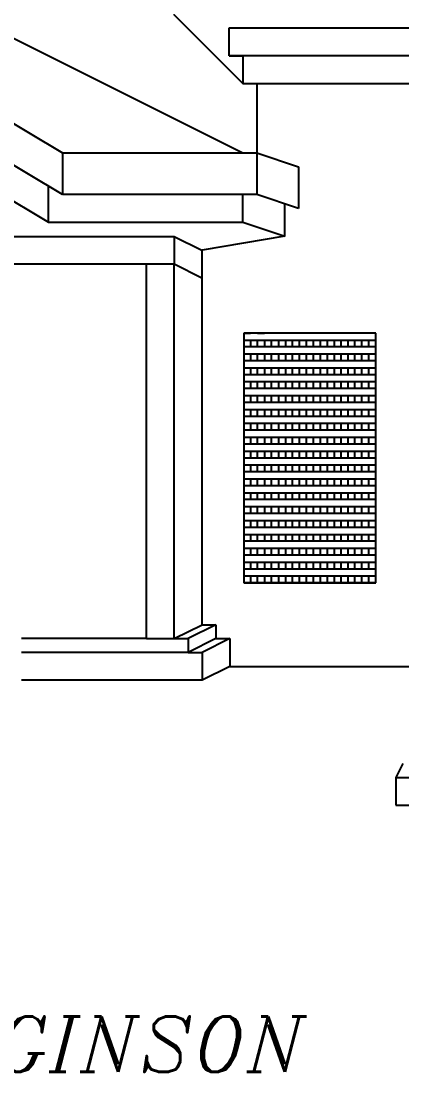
# Model space of a CAD drawing. Extents: x -179 to 299, y -6 to 250.
# Drawn here: x -54.7 to 0.1, y 6.4 to 157.9 of the extents above; entities that cross this region are included whole.
import ezdxf

# ---------------------------------------------------------------- set-up
doc = ezdxf.new("R2010")
doc.units = 0
doc.header["$LTSCALE"] = 20
doc.layers.add('1', color=7, linetype='CONTINUOUS')
doc.styles.add('ITALICC', font='ITALICC')

# ---------------------------------------------------------------- blocks, each defined once
blk = doc.blocks.new('HOUSE_EL-G24')
at = {"layer": '1', "color": 3}
for p, q in [((-20.69, 84.9), (-20.69, 85.88)), ((-18.69, 84.95), (-18.69, 85.83)), ((-17.69, 85.88), (-17.69, 84.95)), ((-16.69, 85.83), (-16.69, 84.95)), ((-15.69, 85.83), (-15.69, 84.95)), ((-14.69, 85.88), (-14.69, 84.9)), ((-13.69, 85.83), (-13.69, 84.95)), ((-12.69, 85.83), (-12.69, 84.9)), ((-11.69, 85.78), (-11.69, 84.95)), ((-10.69, 85.83), (-10.69, 84.9)), ((-9.69, 85.83), (-9.69, 84.9)), ((-8.69, 85.83), (-8.69, 84.9)), ((-6.69, 84.95), (-6.69, 85.83)), ((-5.69, 84.95), (-5.69, 85.83)), ((-4.69, 84.95), (-4.69, 85.83))]:
    blk.add_line(p, q, dxfattribs=at)
blk = doc.blocks.new('HOUSE_EL-G25')
at = {"layer": '1', "color": 3}
for p, q in [((-22.69, 85.9), (-3.65, 85.9)), ((-3.68, 84.9), (-22.69, 84.9))]:
    blk.add_line(p, q, dxfattribs=at)
blk = doc.blocks.new('HOUSE_EL-G23')
at = {"layer": '1', "color": 3}
for p, q in [((-21.69, 85.83), (-21.69, 84.95)), ((-19.69, 85.88), (-19.69, 84.9)), ((-7.69, 85.83), (-7.69, 84.95))]:
    blk.add_line(p, q, dxfattribs=at)
at = {"layer": '1'}
for name in ['HOUSE_EL-G25', 'HOUSE_EL-G24']:
    blk.add_blockref(name, (0, 0), dxfattribs=at)
blk = doc.blocks.new('HOUSE_EL-G27')
at = {"layer": '1', "color": 3}
for p, q in [((-20.69, 82.9), (-20.69, 83.88)), ((-18.69, 82.95), (-18.69, 83.83)), ((-17.69, 83.88), (-17.69, 82.95)), ((-16.69, 83.83), (-16.69, 82.95)), ((-15.69, 83.83), (-15.69, 82.95)), ((-14.69, 83.88), (-14.69, 82.9)), ((-13.69, 83.83), (-13.69, 82.95)), ((-12.69, 83.83), (-12.69, 82.9)), ((-11.69, 83.78), (-11.69, 82.95)), ((-10.69, 83.83), (-10.69, 82.9)), ((-9.69, 83.83), (-9.69, 82.9)), ((-8.69, 83.83), (-8.69, 82.9)), ((-6.69, 82.95), (-6.69, 83.83)), ((-5.69, 82.95), (-5.69, 83.83)), ((-4.69, 82.95), (-4.69, 83.83))]:
    blk.add_line(p, q, dxfattribs=at)
blk = doc.blocks.new('HOUSE_EL-G28')
at = {"layer": '1', "color": 3}
for p, q in [((-22.69, 83.9), (-3.65, 83.9)), ((-3.68, 82.9), (-22.69, 82.9))]:
    blk.add_line(p, q, dxfattribs=at)
blk = doc.blocks.new('HOUSE_EL-G26')
at = {"layer": '1', "color": 3}
for p, q in [((-21.69, 83.83), (-21.69, 82.95)), ((-19.69, 83.88), (-19.69, 82.9)), ((-7.69, 83.83), (-7.69, 82.95))]:
    blk.add_line(p, q, dxfattribs=at)
at = {"layer": '1'}
for name in ['HOUSE_EL-G28', 'HOUSE_EL-G27']:
    blk.add_blockref(name, (0, 0), dxfattribs=at)
blk = doc.blocks.new('HOUSE_EL-G30')
at = {"layer": '1', "color": 3}
for p, q in [((-20.69, 80.9), (-20.69, 81.88)), ((-18.69, 80.95), (-18.69, 81.83)), ((-17.69, 81.88), (-17.69, 80.95)), ((-16.69, 81.83), (-16.69, 80.95)), ((-15.69, 81.83), (-15.69, 80.95)), ((-14.69, 81.88), (-14.69, 80.9)), ((-13.69, 81.83), (-13.69, 80.95)), ((-12.69, 81.83), (-12.69, 80.9)), ((-11.69, 81.78), (-11.69, 80.95)), ((-10.69, 81.83), (-10.69, 80.9)), ((-9.69, 81.83), (-9.69, 80.9)), ((-8.69, 81.83), (-8.69, 80.9)), ((-6.69, 80.95), (-6.69, 81.83)), ((-5.69, 80.95), (-5.69, 81.83)), ((-4.69, 80.95), (-4.69, 81.83))]:
    blk.add_line(p, q, dxfattribs=at)
blk = doc.blocks.new('HOUSE_EL-G31')
at = {"layer": '1', "color": 3}
for p, q in [((-22.69, 81.9), (-3.65, 81.9)), ((-3.68, 80.9), (-22.69, 80.9))]:
    blk.add_line(p, q, dxfattribs=at)
blk = doc.blocks.new('HOUSE_EL-G29')
at = {"layer": '1', "color": 3}
for p, q in [((-21.69, 81.83), (-21.69, 80.95)), ((-19.69, 81.88), (-19.69, 80.9)), ((-7.69, 81.83), (-7.69, 80.95))]:
    blk.add_line(p, q, dxfattribs=at)
at = {"layer": '1'}
for name in ['HOUSE_EL-G31', 'HOUSE_EL-G30']:
    blk.add_blockref(name, (0, 0), dxfattribs=at)
blk = doc.blocks.new('HOUSE_EL-G33')
at = {"layer": '1', "color": 3}
for p, q in [((-20.69, 78.9), (-20.69, 79.88)), ((-18.69, 78.95), (-18.69, 79.83)), ((-17.69, 79.88), (-17.69, 78.95)), ((-16.69, 79.83), (-16.69, 78.95)), ((-15.69, 79.83), (-15.69, 78.95)), ((-14.69, 79.88), (-14.69, 78.9)), ((-13.69, 79.83), (-13.69, 78.95)), ((-12.69, 79.83), (-12.69, 78.9)), ((-11.69, 79.78), (-11.69, 78.95)), ((-10.69, 79.83), (-10.69, 78.9)), ((-9.69, 79.83), (-9.69, 78.9)), ((-8.69, 79.83), (-8.69, 78.9)), ((-6.69, 78.95), (-6.69, 79.83)), ((-5.69, 78.95), (-5.69, 79.83)), ((-4.69, 78.95), (-4.69, 79.83))]:
    blk.add_line(p, q, dxfattribs=at)
blk = doc.blocks.new('HOUSE_EL-G34')
at = {"layer": '1', "color": 3}
for p, q in [((-22.69, 79.9), (-3.65, 79.9)), ((-3.68, 78.9), (-22.69, 78.9))]:
    blk.add_line(p, q, dxfattribs=at)
blk = doc.blocks.new('HOUSE_EL-G32')
at = {"layer": '1', "color": 3}
for p, q in [((-21.69, 79.83), (-21.69, 78.95)), ((-19.69, 79.88), (-19.69, 78.9)), ((-7.69, 79.83), (-7.69, 78.95))]:
    blk.add_line(p, q, dxfattribs=at)
at = {"layer": '1'}
for name in ['HOUSE_EL-G34', 'HOUSE_EL-G33']:
    blk.add_blockref(name, (0, 0), dxfattribs=at)
blk = doc.blocks.new('HOUSE_EL-G36')
at = {"layer": '1', "color": 3}
for p, q in [((-20.69, 76.9), (-20.69, 77.88)), ((-18.69, 76.95), (-18.69, 77.83)), ((-17.69, 77.88), (-17.69, 76.95)), ((-16.69, 77.83), (-16.69, 76.95)), ((-15.69, 77.83), (-15.69, 76.95)), ((-14.69, 77.88), (-14.69, 76.9)), ((-13.69, 77.83), (-13.69, 76.95)), ((-12.69, 77.83), (-12.69, 76.9)), ((-11.69, 77.78), (-11.69, 76.95)), ((-10.69, 77.83), (-10.69, 76.9)), ((-9.69, 77.83), (-9.69, 76.9)), ((-8.69, 77.83), (-8.69, 76.9)), ((-6.69, 76.95), (-6.69, 77.83)), ((-5.69, 76.95), (-5.69, 77.83)), ((-4.69, 76.95), (-4.69, 77.83))]:
    blk.add_line(p, q, dxfattribs=at)
blk = doc.blocks.new('HOUSE_EL-G37')
at = {"layer": '1', "color": 3}
for p, q in [((-22.69, 77.9), (-3.65, 77.9)), ((-3.68, 76.9), (-22.69, 76.9))]:
    blk.add_line(p, q, dxfattribs=at)
blk = doc.blocks.new('HOUSE_EL-G35')
at = {"layer": '1', "color": 3}
for p, q in [((-21.69, 77.83), (-21.69, 76.95)), ((-19.69, 77.88), (-19.69, 76.9)), ((-7.69, 77.83), (-7.69, 76.95))]:
    blk.add_line(p, q, dxfattribs=at)
at = {"layer": '1'}
for name in ['HOUSE_EL-G37', 'HOUSE_EL-G36']:
    blk.add_blockref(name, (0, 0), dxfattribs=at)
blk = doc.blocks.new('HOUSE_EL-G39')
at = {"layer": '1', "color": 3}
for p, q in [((-20.69, 98.9), (-20.69, 99.88)), ((-18.69, 98.95), (-18.69, 99.83)), ((-17.69, 99.88), (-17.69, 98.95)), ((-16.69, 99.83), (-16.69, 98.95)), ((-15.69, 99.83), (-15.69, 98.95)), ((-14.69, 99.88), (-14.69, 98.9)), ((-13.69, 99.83), (-13.69, 98.95)), ((-12.69, 99.83), (-12.69, 98.9)), ((-11.69, 99.78), (-11.69, 98.95)), ((-10.69, 99.83), (-10.69, 98.9)), ((-9.69, 99.83), (-9.69, 98.9)), ((-8.69, 99.83), (-8.69, 98.9)), ((-6.69, 98.95), (-6.69, 99.83)), ((-5.69, 98.95), (-5.69, 99.83)), ((-4.69, 98.95), (-4.69, 99.83))]:
    blk.add_line(p, q, dxfattribs=at)
blk = doc.blocks.new('HOUSE_EL-G40')
at = {"layer": '1', "color": 3}
for p, q in [((-22.69, 99.9), (-3.65, 99.9)), ((-3.68, 98.9), (-22.69, 98.9))]:
    blk.add_line(p, q, dxfattribs=at)
blk = doc.blocks.new('HOUSE_EL-G38')
at = {"layer": '1', "color": 3}
for p, q in [((-21.69, 99.83), (-21.69, 98.95)), ((-19.69, 99.88), (-19.69, 98.9)), ((-7.69, 99.83), (-7.69, 98.95))]:
    blk.add_line(p, q, dxfattribs=at)
at = {"layer": '1'}
for name in ['HOUSE_EL-G40', 'HOUSE_EL-G39']:
    blk.add_blockref(name, (0, 0), dxfattribs=at)
blk = doc.blocks.new('HOUSE_EL-G42')
at = {"layer": '1', "color": 3}
for p, q in [((-20.69, 96.9), (-20.69, 97.88)), ((-18.69, 96.95), (-18.69, 97.83)), ((-17.69, 97.88), (-17.69, 96.95)), ((-16.69, 97.83), (-16.69, 96.95)), ((-15.69, 97.83), (-15.69, 96.95)), ((-14.69, 97.88), (-14.69, 96.9)), ((-13.69, 97.83), (-13.69, 96.95)), ((-12.69, 97.83), (-12.69, 96.9)), ((-11.69, 97.78), (-11.69, 96.95)), ((-10.69, 97.83), (-10.69, 96.9)), ((-9.69, 97.83), (-9.69, 96.9)), ((-8.69, 97.83), (-8.69, 96.9)), ((-6.69, 96.95), (-6.69, 97.83)), ((-5.69, 96.95), (-5.69, 97.83)), ((-4.69, 96.95), (-4.69, 97.83))]:
    blk.add_line(p, q, dxfattribs=at)
blk = doc.blocks.new('HOUSE_EL-G43')
at = {"layer": '1', "color": 3}
for p, q in [((-22.69, 97.9), (-3.65, 97.9)), ((-3.68, 96.9), (-22.69, 96.9))]:
    blk.add_line(p, q, dxfattribs=at)
blk = doc.blocks.new('HOUSE_EL-G41')
at = {"layer": '1', "color": 3}
for p, q in [((-21.69, 97.83), (-21.69, 96.95)), ((-19.69, 97.88), (-19.69, 96.9)), ((-7.69, 97.83), (-7.69, 96.95))]:
    blk.add_line(p, q, dxfattribs=at)
at = {"layer": '1'}
for name in ['HOUSE_EL-G43', 'HOUSE_EL-G42']:
    blk.add_blockref(name, (0, 0), dxfattribs=at)
blk = doc.blocks.new('HOUSE_EL-G45')
at = {"layer": '1', "color": 3}
for p, q in [((-20.69, 94.9), (-20.69, 95.88)), ((-18.69, 94.95), (-18.69, 95.83)), ((-17.69, 95.88), (-17.69, 94.95)), ((-16.69, 95.83), (-16.69, 94.95)), ((-15.69, 95.83), (-15.69, 94.95)), ((-14.69, 95.88), (-14.69, 94.9)), ((-13.69, 95.83), (-13.69, 94.95)), ((-12.69, 95.83), (-12.69, 94.9)), ((-11.69, 95.78), (-11.69, 94.95)), ((-10.69, 95.83), (-10.69, 94.9)), ((-9.69, 95.83), (-9.69, 94.9)), ((-8.69, 95.83), (-8.69, 94.9)), ((-6.69, 94.95), (-6.69, 95.83)), ((-5.69, 94.95), (-5.69, 95.83)), ((-4.69, 94.95), (-4.69, 95.83))]:
    blk.add_line(p, q, dxfattribs=at)
blk = doc.blocks.new('HOUSE_EL-G46')
at = {"layer": '1', "color": 3}
for p, q in [((-22.69, 95.9), (-3.65, 95.9)), ((-3.68, 94.9), (-22.69, 94.9))]:
    blk.add_line(p, q, dxfattribs=at)
blk = doc.blocks.new('HOUSE_EL-G44')
at = {"layer": '1', "color": 3}
for p, q in [((-21.69, 95.83), (-21.69, 94.95)), ((-19.69, 95.88), (-19.69, 94.9)), ((-7.69, 95.83), (-7.69, 94.95))]:
    blk.add_line(p, q, dxfattribs=at)
at = {"layer": '1'}
for name in ['HOUSE_EL-G46', 'HOUSE_EL-G45']:
    blk.add_blockref(name, (0, 0), dxfattribs=at)
blk = doc.blocks.new('HOUSE_EL-G48')
at = {"layer": '1', "color": 3}
for p, q in [((-20.69, 92.9), (-20.69, 93.88)), ((-18.69, 92.95), (-18.69, 93.83)), ((-17.69, 93.88), (-17.69, 92.95)), ((-16.69, 93.83), (-16.69, 92.95)), ((-15.69, 93.83), (-15.69, 92.95)), ((-14.69, 93.88), (-14.69, 92.9)), ((-13.69, 93.83), (-13.69, 92.95)), ((-12.69, 93.83), (-12.69, 92.9)), ((-11.69, 93.78), (-11.69, 92.95)), ((-10.69, 93.83), (-10.69, 92.9)), ((-9.69, 93.83), (-9.69, 92.9)), ((-8.69, 93.83), (-8.69, 92.9)), ((-6.69, 92.95), (-6.69, 93.83)), ((-5.69, 92.95), (-5.69, 93.83)), ((-4.69, 92.95), (-4.69, 93.83))]:
    blk.add_line(p, q, dxfattribs=at)
blk = doc.blocks.new('HOUSE_EL-G49')
at = {"layer": '1', "color": 3}
for p, q in [((-22.69, 93.9), (-3.65, 93.9)), ((-3.68, 92.9), (-22.69, 92.9))]:
    blk.add_line(p, q, dxfattribs=at)
blk = doc.blocks.new('HOUSE_EL-G47')
at = {"layer": '1', "color": 3}
for p, q in [((-21.69, 93.83), (-21.69, 92.95)), ((-19.69, 93.88), (-19.69, 92.9)), ((-7.69, 93.83), (-7.69, 92.95))]:
    blk.add_line(p, q, dxfattribs=at)
at = {"layer": '1'}
for name in ['HOUSE_EL-G49', 'HOUSE_EL-G48']:
    blk.add_blockref(name, (0, 0), dxfattribs=at)
blk = doc.blocks.new('HOUSE_EL-G51')
at = {"layer": '1', "color": 3}
for p, q in [((-20.69, 90.9), (-20.69, 91.88)), ((-18.69, 90.95), (-18.69, 91.83)), ((-17.69, 91.88), (-17.69, 90.95)), ((-16.69, 91.83), (-16.69, 90.95)), ((-15.69, 91.83), (-15.69, 90.95)), ((-14.69, 91.88), (-14.69, 90.9)), ((-13.69, 91.83), (-13.69, 90.95)), ((-12.69, 91.83), (-12.69, 90.9)), ((-11.69, 91.78), (-11.69, 90.95)), ((-10.69, 91.83), (-10.69, 90.9)), ((-9.69, 91.83), (-9.69, 90.9)), ((-8.69, 91.83), (-8.69, 90.9)), ((-6.69, 90.95), (-6.69, 91.83)), ((-5.69, 90.95), (-5.69, 91.83)), ((-4.69, 90.95), (-4.69, 91.83))]:
    blk.add_line(p, q, dxfattribs=at)
blk = doc.blocks.new('HOUSE_EL-G52')
at = {"layer": '1', "color": 3}
for p, q in [((-22.69, 91.9), (-3.65, 91.9)), ((-3.68, 90.9), (-22.69, 90.9))]:
    blk.add_line(p, q, dxfattribs=at)
blk = doc.blocks.new('HOUSE_EL-G50')
at = {"layer": '1', "color": 3}
for p, q in [((-21.69, 91.83), (-21.69, 90.95)), ((-19.69, 91.88), (-19.69, 90.9)), ((-7.69, 91.83), (-7.69, 90.95))]:
    blk.add_line(p, q, dxfattribs=at)
at = {"layer": '1'}
for name in ['HOUSE_EL-G52', 'HOUSE_EL-G51']:
    blk.add_blockref(name, (0, 0), dxfattribs=at)
blk = doc.blocks.new('HOUSE_EL-G54')
at = {"layer": '1', "color": 3}
for p, q in [((-20.69, 88.9), (-20.69, 89.88)), ((-18.69, 88.95), (-18.69, 89.83)), ((-17.69, 89.88), (-17.69, 88.95)), ((-16.69, 89.83), (-16.69, 88.95)), ((-15.69, 89.83), (-15.69, 88.95)), ((-14.69, 89.88), (-14.69, 88.9)), ((-13.69, 89.83), (-13.69, 88.95)), ((-12.69, 89.83), (-12.69, 88.9)), ((-11.69, 89.78), (-11.69, 88.95)), ((-10.69, 89.83), (-10.69, 88.9)), ((-9.69, 89.83), (-9.69, 88.9)), ((-8.69, 89.83), (-8.69, 88.9)), ((-6.69, 88.95), (-6.69, 89.83)), ((-5.69, 88.95), (-5.69, 89.83)), ((-4.69, 88.95), (-4.69, 89.83))]:
    blk.add_line(p, q, dxfattribs=at)
blk = doc.blocks.new('HOUSE_EL-G55')
at = {"layer": '1', "color": 3}
for p, q in [((-22.69, 89.9), (-3.65, 89.9)), ((-3.68, 88.9), (-22.69, 88.9))]:
    blk.add_line(p, q, dxfattribs=at)
blk = doc.blocks.new('HOUSE_EL-G53')
at = {"layer": '1', "color": 3}
for p, q in [((-21.69, 89.83), (-21.69, 88.95)), ((-19.69, 89.88), (-19.69, 88.9)), ((-7.69, 89.83), (-7.69, 88.95))]:
    blk.add_line(p, q, dxfattribs=at)
at = {"layer": '1'}
for name in ['HOUSE_EL-G55', 'HOUSE_EL-G54']:
    blk.add_blockref(name, (0, 0), dxfattribs=at)
blk = doc.blocks.new('HOUSE_EL-G57')
at = {"layer": '1', "color": 3}
for p, q in [((-20.69, 86.9), (-20.69, 87.88)), ((-17.69, 87.88), (-17.69, 86.95)), ((-14.69, 87.88), (-14.69, 86.9)), ((-18.69, 86.95), (-18.69, 87.83)), ((-16.69, 87.83), (-16.69, 86.95)), ((-15.69, 87.83), (-15.69, 86.95)), ((-13.69, 87.83), (-13.69, 86.95)), ((-12.69, 87.83), (-12.69, 86.9)), ((-11.69, 87.78), (-11.69, 86.95)), ((-10.69, 87.83), (-10.69, 86.9)), ((-9.69, 87.83), (-9.69, 86.9)), ((-8.69, 87.83), (-8.69, 86.9)), ((-6.69, 86.95), (-6.69, 87.83)), ((-5.69, 86.95), (-5.69, 87.83)), ((-4.69, 86.95), (-4.69, 87.83))]:
    blk.add_line(p, q, dxfattribs=at)
blk = doc.blocks.new('HOUSE_EL-G58')
at = {"layer": '1', "color": 3}
for p, q in [((-22.69, 87.9), (-3.65, 87.9)), ((-3.68, 86.9), (-22.69, 86.9))]:
    blk.add_line(p, q, dxfattribs=at)
blk = doc.blocks.new('HOUSE_EL-G56')
at = {"layer": '1', "color": 3}
for p, q in [((-19.69, 87.88), (-19.69, 86.9)), ((-21.69, 87.83), (-21.69, 86.95)), ((-7.69, 87.83), (-7.69, 86.95))]:
    blk.add_line(p, q, dxfattribs=at)
at = {"layer": '1'}
for name in ['HOUSE_EL-G58', 'HOUSE_EL-G57']:
    blk.add_blockref(name, (0, 0), dxfattribs=at)
blk = doc.blocks.new('HOUSE_EL-G59')
at = {"layer": '1', "color": 7}
for p, q in [((-60.72, 126.84), (-32.72, 126.84)), ((-32.72, 126.84), (-32.72, 122.84)), ((-32.72, 122.84), (-60.72, 122.84))]:
    blk.add_line(p, q, dxfattribs=at)
blk = doc.blocks.new('HOUSE_EL-G61')
at = {"layer": '1', "color": 3}
for p, q in [((-20.69, 110.9), (-20.69, 111.88)), ((-18.69, 110.95), (-18.69, 111.83)), ((-17.69, 111.88), (-17.69, 110.95)), ((-16.69, 111.83), (-16.69, 110.95)), ((-15.69, 111.83), (-15.69, 110.95)), ((-14.69, 111.88), (-14.69, 110.9)), ((-13.69, 111.83), (-13.69, 110.95)), ((-12.69, 111.83), (-12.69, 110.9)), ((-11.69, 111.78), (-11.69, 110.95)), ((-10.69, 111.83), (-10.69, 110.9)), ((-9.69, 111.83), (-9.69, 110.9)), ((-8.69, 111.83), (-8.69, 110.9)), ((-6.69, 110.95), (-6.69, 111.83)), ((-5.69, 110.95), (-5.69, 111.83)), ((-4.69, 110.95), (-4.69, 111.83))]:
    blk.add_line(p, q, dxfattribs=at)
blk = doc.blocks.new('HOUSE_EL-G62')
at = {"layer": '1', "color": 3}
for p, q in [((-22.69, 111.9), (-3.65, 111.9)), ((-3.68, 110.9), (-22.69, 110.9))]:
    blk.add_line(p, q, dxfattribs=at)
blk = doc.blocks.new('HOUSE_EL-G60')
at = {"layer": '1', "color": 3}
for p, q in [((-21.69, 111.83), (-21.69, 110.95)), ((-19.69, 111.88), (-19.69, 110.9)), ((-7.69, 111.83), (-7.69, 110.95))]:
    blk.add_line(p, q, dxfattribs=at)
at = {"layer": '1'}
for name in ['HOUSE_EL-G62', 'HOUSE_EL-G61']:
    blk.add_blockref(name, (0, 0), dxfattribs=at)
blk = doc.blocks.new('HOUSE_EL-G64')
at = {"layer": '1', "color": 3}
for p, q in [((-20.69, 108.9), (-20.69, 109.88)), ((-18.69, 108.95), (-18.69, 109.83)), ((-17.69, 109.88), (-17.69, 108.95)), ((-16.69, 109.83), (-16.69, 108.95)), ((-15.69, 109.83), (-15.69, 108.95)), ((-14.69, 109.88), (-14.69, 108.9)), ((-13.69, 109.83), (-13.69, 108.95)), ((-12.69, 109.83), (-12.69, 108.9)), ((-11.69, 109.78), (-11.69, 108.95)), ((-10.69, 109.83), (-10.69, 108.9)), ((-9.69, 109.83), (-9.69, 108.9)), ((-8.69, 109.83), (-8.69, 108.9)), ((-6.69, 108.95), (-6.69, 109.83)), ((-5.69, 108.95), (-5.69, 109.83)), ((-4.69, 108.95), (-4.69, 109.83))]:
    blk.add_line(p, q, dxfattribs=at)
blk = doc.blocks.new('HOUSE_EL-G65')
at = {"layer": '1', "color": 3}
for p, q in [((-22.69, 109.9), (-3.65, 109.9)), ((-3.68, 108.9), (-22.69, 108.9))]:
    blk.add_line(p, q, dxfattribs=at)
blk = doc.blocks.new('HOUSE_EL-G63')
at = {"layer": '1', "color": 3}
for p, q in [((-21.69, 109.83), (-21.69, 108.95)), ((-19.69, 109.88), (-19.69, 108.9)), ((-7.69, 109.83), (-7.69, 108.95))]:
    blk.add_line(p, q, dxfattribs=at)
at = {"layer": '1'}
for name in ['HOUSE_EL-G65', 'HOUSE_EL-G64']:
    blk.add_blockref(name, (0, 0), dxfattribs=at)
blk = doc.blocks.new('HOUSE_EL-G67')
at = {"layer": '1', "color": 3}
for p, q in [((-20.69, 106.9), (-20.69, 107.88)), ((-18.69, 106.95), (-18.69, 107.83)), ((-17.69, 107.88), (-17.69, 106.95)), ((-16.69, 107.83), (-16.69, 106.95)), ((-15.69, 107.83), (-15.69, 106.95)), ((-14.69, 107.88), (-14.69, 106.9)), ((-13.69, 107.83), (-13.69, 106.95)), ((-12.69, 107.83), (-12.69, 106.9)), ((-11.69, 107.78), (-11.69, 106.95)), ((-10.69, 107.83), (-10.69, 106.9)), ((-9.69, 107.83), (-9.69, 106.9)), ((-8.69, 107.83), (-8.69, 106.9)), ((-6.69, 106.95), (-6.69, 107.83)), ((-5.69, 106.95), (-5.69, 107.83)), ((-4.69, 106.95), (-4.69, 107.83))]:
    blk.add_line(p, q, dxfattribs=at)
blk = doc.blocks.new('HOUSE_EL-G68')
at = {"layer": '1', "color": 3}
for p, q in [((-22.69, 107.9), (-3.65, 107.9)), ((-3.68, 106.9), (-22.69, 106.9))]:
    blk.add_line(p, q, dxfattribs=at)
blk = doc.blocks.new('HOUSE_EL-G66')
at = {"layer": '1', "color": 3}
for p, q in [((-21.69, 107.83), (-21.69, 106.95)), ((-19.69, 107.88), (-19.69, 106.9)), ((-7.69, 107.83), (-7.69, 106.95))]:
    blk.add_line(p, q, dxfattribs=at)
at = {"layer": '1'}
for name in ['HOUSE_EL-G68', 'HOUSE_EL-G67']:
    blk.add_blockref(name, (0, 0), dxfattribs=at)
blk = doc.blocks.new('HOUSE_EL-G70')
at = {"layer": '1', "color": 3}
for p, q in [((-20.69, 104.9), (-20.69, 105.88)), ((-18.69, 104.95), (-18.69, 105.83)), ((-17.69, 105.88), (-17.69, 104.95)), ((-16.69, 105.83), (-16.69, 104.95)), ((-15.69, 105.83), (-15.69, 104.95)), ((-14.69, 105.88), (-14.69, 104.9)), ((-13.69, 105.83), (-13.69, 104.95)), ((-12.69, 105.83), (-12.69, 104.9)), ((-11.69, 105.78), (-11.69, 104.95)), ((-10.69, 105.83), (-10.69, 104.9)), ((-9.69, 105.83), (-9.69, 104.9)), ((-8.69, 105.83), (-8.69, 104.9)), ((-6.69, 104.95), (-6.69, 105.83)), ((-5.69, 104.95), (-5.69, 105.83)), ((-4.69, 104.95), (-4.69, 105.83))]:
    blk.add_line(p, q, dxfattribs=at)
blk = doc.blocks.new('HOUSE_EL-G71')
at = {"layer": '1', "color": 3}
for p, q in [((-22.69, 105.9), (-3.65, 105.9)), ((-3.68, 104.9), (-22.69, 104.9))]:
    blk.add_line(p, q, dxfattribs=at)
blk = doc.blocks.new('HOUSE_EL-G69')
at = {"layer": '1', "color": 3}
for p, q in [((-21.69, 105.83), (-21.69, 104.95)), ((-19.69, 105.88), (-19.69, 104.9)), ((-7.69, 105.83), (-7.69, 104.95))]:
    blk.add_line(p, q, dxfattribs=at)
at = {"layer": '1'}
for name in ['HOUSE_EL-G71', 'HOUSE_EL-G70']:
    blk.add_blockref(name, (0, 0), dxfattribs=at)
blk = doc.blocks.new('HOUSE_EL-G73')
at = {"layer": '1', "color": 3}
for p, q in [((-20.69, 102.9), (-20.69, 103.88)), ((-18.69, 102.95), (-18.69, 103.83)), ((-17.69, 103.88), (-17.69, 102.95)), ((-16.69, 103.83), (-16.69, 102.95)), ((-15.69, 103.83), (-15.69, 102.95)), ((-14.69, 103.88), (-14.69, 102.9)), ((-13.69, 103.83), (-13.69, 102.95)), ((-12.69, 103.83), (-12.69, 102.9)), ((-11.69, 103.78), (-11.69, 102.95)), ((-10.69, 103.83), (-10.69, 102.9)), ((-9.69, 103.83), (-9.69, 102.9)), ((-8.69, 103.83), (-8.69, 102.9)), ((-6.69, 102.95), (-6.69, 103.83)), ((-5.69, 102.95), (-5.69, 103.83)), ((-4.69, 102.95), (-4.69, 103.83))]:
    blk.add_line(p, q, dxfattribs=at)
blk = doc.blocks.new('HOUSE_EL-G74')
at = {"layer": '1', "color": 3}
for p, q in [((-22.69, 103.9), (-3.65, 103.9)), ((-3.68, 102.9), (-22.69, 102.9))]:
    blk.add_line(p, q, dxfattribs=at)
blk = doc.blocks.new('HOUSE_EL-G72')
at = {"layer": '1', "color": 3}
for p, q in [((-21.69, 103.83), (-21.69, 102.95)), ((-19.69, 103.88), (-19.69, 102.9)), ((-7.69, 103.83), (-7.69, 102.95))]:
    blk.add_line(p, q, dxfattribs=at)
at = {"layer": '1'}
for name in ['HOUSE_EL-G74', 'HOUSE_EL-G73']:
    blk.add_blockref(name, (0, 0), dxfattribs=at)
blk = doc.blocks.new('HOUSE_EL-G76')
at = {"layer": '1', "color": 3}
for p, q in [((-20.69, 100.9), (-20.69, 101.88)), ((-18.69, 100.95), (-18.69, 101.83)), ((-17.69, 101.88), (-17.69, 100.95)), ((-16.69, 101.83), (-16.69, 100.95)), ((-15.69, 101.83), (-15.69, 100.95)), ((-14.69, 101.88), (-14.69, 100.9)), ((-13.69, 101.83), (-13.69, 100.95)), ((-12.69, 101.83), (-12.69, 100.9)), ((-11.69, 101.78), (-11.69, 100.95)), ((-10.69, 101.83), (-10.69, 100.9)), ((-9.69, 101.83), (-9.69, 100.9)), ((-8.69, 101.83), (-8.69, 100.9)), ((-6.69, 100.95), (-6.69, 101.83)), ((-5.69, 100.95), (-5.69, 101.83)), ((-4.69, 100.95), (-4.69, 101.83))]:
    blk.add_line(p, q, dxfattribs=at)
blk = doc.blocks.new('HOUSE_EL-G77')
at = {"layer": '1', "color": 3}
for p, q in [((-22.69, 101.9), (-3.65, 101.9)), ((-3.68, 100.9), (-22.69, 100.9))]:
    blk.add_line(p, q, dxfattribs=at)
blk = doc.blocks.new('HOUSE_EL-G75')
at = {"layer": '1', "color": 3}
for p, q in [((-21.69, 101.83), (-21.69, 100.95)), ((-19.69, 101.88), (-19.69, 100.9)), ((-7.69, 101.83), (-7.69, 100.95))]:
    blk.add_line(p, q, dxfattribs=at)
at = {"layer": '1'}
for name in ['HOUSE_EL-G77', 'HOUSE_EL-G76']:
    blk.add_blockref(name, (0, 0), dxfattribs=at)
blk = doc.blocks.new('HOUSE_EL-G78')
at = {"layer": '1', "color": 7}
for p, q in [((-32.72, 126.83), (-28.72, 124.83)), ((-28.72, 124.83), (-28.72, 120.83)), ((-28.72, 120.83), (-32.72, 122.83))]:
    blk.add_line(p, q, dxfattribs=at)

msp = doc.modelspace()

# ---------------------------------------------------------------- linework, layer by layer
at = {"layer": '1', "color": 7}
for p, q in [((-90.79, 172.87), (-22.79, 138.87)), ((-32.79, 158.87), (-22.79, 148.87)), ((-24.79, 156.87), (7.21, 156.87)), ((-24.79, 152.87), (-24.79, 156.87)), ((7.21, 152.87), (-24.79, 152.87)), ((-24.79, 152.87), (-22.79, 152.87)), ((-22.79, 152.87), (-22.79, 148.87)), ((-22.79, 148.87), (5.21, 148.87)), ((-22.79, 148.87), (-20.79, 148.87)), ((-20.79, 148.87), (-20.79, 138.87)), ((-58.79, 144.87), (-48.79, 138.87)), ((-48.79, 132.87), (-58.79, 138.87)), ((-48.79, 138.87), (-48.79, 132.87)), ((-48.79, 138.87), (-20.79, 138.87)), ((-20.79, 138.87), (-20.79, 132.87)), ((-20.79, 138.87), (-14.79, 136.87)), ((-14.79, 136.87), (-14.79, 130.87)), ((-60.79, 134.87), (-50.79, 128.87)), ((-50.79, 134.06), (-50.79, 134.07)), ((-50.79, 128.87), (-50.79, 134.06)), ((-20.79, 132.87), (-48.79, 132.87)), ((-22.79, 128.87), (-22.79, 132.87)), ((-14.79, 130.87), (-20.79, 132.87)), ((-16.79, 130.87), (-16.79, 131.54)), ((-16.79, 126.87), (-16.79, 130.87)), ((-50.79, 128.87), (-22.79, 128.87)), ((-22.79, 128.87), (-16.79, 126.87)), ((-16.79, 126.87), (-28.67, 124.86)), ((-36.69, 68.87), (-36.69, 122.87)), ((-32.69, 118.87), (-32.69, 122.87)), ((-28.69, 70.87), (-28.69, 120.87)), ((-32.69, 68.87), (-32.69, 118.87)), ((-36.69, 68.87), (-36.69, 74.87)), ((-32.69, 68.87), (-28.69, 70.87)), ((-26.69, 70.87), (-30.69, 68.87)), ((-28.69, 70.87), (-26.69, 70.87)), ((-26.69, 70.87), (-26.69, 68.87)), ((-36.69, 68.87), (-54.69, 68.87)), ((-36.69, 68.87), (-32.69, 68.87)), ((-32.69, 68.87), (-30.69, 68.87)), ((-30.69, 68.87), (-30.69, 66.87)), ((-26.69, 68.87), (-30.69, 66.87)), ((-24.69, 68.87), (-28.69, 66.87)), ((-26.69, 68.87), (-24.69, 68.87)), ((-24.69, 68.87), (-24.69, 64.87)), ((-30.69, 66.87), (-54.69, 66.87)), ((-30.69, 66.87), (-28.69, 66.87)), ((-28.69, 66.87), (-28.69, 62.87)), ((-24.69, 64.87), (-28.69, 62.87)), ((-24.69, 64.87), (1.31, 64.87)), ((-52.69, 62.87), (-54.69, 62.87)), ((-28.69, 62.87), (-52.69, 62.87)), ((0.21, 50.87), (-0.79, 48.87)), ((-0.79, 48.87), (68.21, 48.87)), ((-0.79, 48.87), (-0.79, 44.87)), ((-0.79, 44.87), (68.21, 44.87))]:
    msp.add_line(p, q, dxfattribs=at)
at = {"layer": '1', "color": 3}
for p, q in [((-22.69, 112.9), (-22.69, 76.9)), ((-22.69, 112.9), (-22.69, 111.9)), ((-3.68, 112.9), (-22.69, 112.9)), ((-22.69, 112.9), (-21.69, 112.9)), ((-20.69, 112.9), (-19.69, 112.9)), ((-3.69, 76.9), (-3.69, 112.9)), ((-22.69, 76.9), (-3.69, 76.9)), ((-21.69, 76.9), (-20.69, 76.9))]:
    msp.add_line(p, q, dxfattribs=at)

# ---------------------------------------------------------------- block references
at = {"layer": '1'}
for name in ['HOUSE_EL-G59', 'HOUSE_EL-G78', 'HOUSE_EL-G60', 'HOUSE_EL-G63', 'HOUSE_EL-G66', 'HOUSE_EL-G69', 'HOUSE_EL-G72', 'HOUSE_EL-G75', 'HOUSE_EL-G38', 'HOUSE_EL-G41', 'HOUSE_EL-G44', 'HOUSE_EL-G47', 'HOUSE_EL-G50', 'HOUSE_EL-G53', 'HOUSE_EL-G56', 'HOUSE_EL-G23', 'HOUSE_EL-G26', 'HOUSE_EL-G29', 'HOUSE_EL-G32', 'HOUSE_EL-G35']:
    msp.add_blockref(name, (0, 0), dxfattribs=at)

# ---------------------------------------------------------------- texts
at = {"layer": '1', "color": 5, "style": 'ITALICC'}
msp.add_text('PRINCIPAL: M.HIGGINSON', height=8, dxfattribs=at).set_placement((-163.84, 6.43))

doc.saveas('drawing.dxf')
